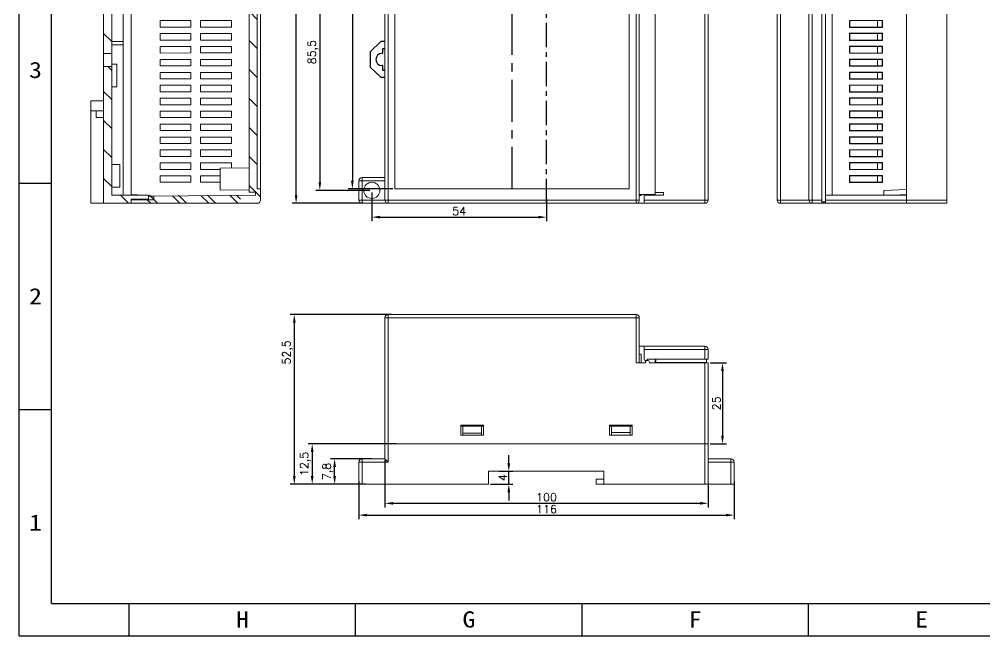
# Model space of a CAD drawing. Header units: millimetres. Extents: x 903 to 1497, y 663 to 1083.
# Drawn here: x 903 to 1201.5, y 662.9 to 853.6 of the extents above; entities that cross this region are included whole.
import ezdxf
from ezdxf.enums import TextEntityAlignment as Align

# ---------------------------------------------------------------- set-up
doc = ezdxf.new("R2010")
doc.units = ezdxf.units.MM
doc.linetypes.add('CENTER', pattern=[0.6, 0.375, -0.075, 0.075, -0.075])
for name, color, linetype in [('1', 7, 'Continuous'), ('60', 7, 'Continuous'), ('7', 7, 'Continuous'), ('8', 7, 'Continuous')]:
    doc.layers.add(name, color=color, linetype=linetype)
doc.styles.get("Standard").update_dxf_attribs({"font": 'txt', "bigfont": 'gbcbig.shx'})
doc.styles.add('TEXTSTYLE_0', font='txt', dxfattribs={"width": 0.8})
doc.dimstyles.new('ISO-25', dxfattribs={"dimtxt": 2.5, "dimasz": 2.5, "dimexe": 1.25, "dimexo": 0.625, "dimtad": 1, "dimtxsty": 'Standard', "dimcen": 2.5, "dimadec": 0, "dimazin": 0, "dimtfac": 1, "dimtmove": 0, "dimatfit": 3, "dimfxl": 1, "dimarcsym": 0})

# ---------------------------------------------------------------- blocks, each defined once
blk = doc.blocks.new('*D182')
at = {"color": 0, "lineweight": -2}
for p, q in [((1020.16, 971.15), (1004.77, 971.15)), ((1006.02, 968.65), (1006.02, 803.65)), ((1018.52, 801.15), (1004.77, 801.15))]:
    blk.add_line(p, q, dxfattribs=at)
at = {"color": 0}
for points in [[(1005.6, 968.65), (1006.44, 968.65), (1006.02, 971.15)], [(1005.6, 803.65), (1006.44, 803.65), (1006.02, 801.15)]]:
    blk.add_solid(points, dxfattribs=at)
at = {"layer": 'Defpoints', "color": 0}
for p in [(1020.78, 971.15), (1006.02, 801.15), (1019.15, 801.15)]:
    blk.add_point(p, dxfattribs=at)
at = {"color": 0, "insert": (1004.14, 886.15), "char_height": 2.5, "attachment_point": 5, "rotation": 90}
blk.add_mtext('170', dxfattribs=at)
blk = doc.blocks.new('*D183')
at = {"color": 0, "lineweight": -2}
for p, q in [((1016.83, 975.65), (987.38, 975.65)), ((988.63, 799.15), (988.63, 973.15)), ((1009.02, 796.65), (987.38, 796.65))]:
    blk.add_line(p, q, dxfattribs=at)
at = {"color": 0}
for points in [[(988.21, 973.15), (989.05, 973.15), (988.63, 975.65)], [(988.21, 799.15), (989.05, 799.15), (988.63, 796.65)]]:
    blk.add_solid(points, dxfattribs=at)
at = {"layer": 'Defpoints', "color": 0}
for p in [(988.63, 975.65), (1017.46, 975.65), (1009.64, 796.65)]:
    blk.add_point(p, dxfattribs=at)
at = {"color": 0, "insert": (986.75, 886.15), "char_height": 2.5, "attachment_point": 5, "rotation": 90}
blk.add_mtext('179', dxfattribs=at)
blk = doc.blocks.new('*D184')
at = {"color": 0, "lineweight": -2}
for p, q in [((1012.05, 800.02), (1012.05, 791.12)), ((1066.05, 798.08), (1066.05, 791.12)), ((1014.55, 792.37), (1063.55, 792.37))]:
    blk.add_line(p, q, dxfattribs=at)
at = {"color": 0}
for points in [[(1014.55, 792.78), (1014.55, 791.95), (1012.05, 792.37)], [(1063.55, 792.78), (1063.55, 791.95), (1066.05, 792.37)]]:
    blk.add_solid(points, dxfattribs=at)
at = {"layer": 'Defpoints', "color": 0}
for p in [(1012.05, 800.65), (1066.05, 798.71), (1066.05, 792.37)]:
    blk.add_point(p, dxfattribs=at)
at = {"color": 0, "insert": (1039.05, 794.24), "char_height": 2.5, "attachment_point": 5}
blk.add_mtext('54', dxfattribs=at)
blk = doc.blocks.new('*D185')
at = {"color": 0, "lineweight": -2}
for p, q in [((1021.01, 886.15), (994.71, 886.15)), ((995.96, 883.65), (995.96, 803.15)), ((1011.42, 800.65), (994.71, 800.65))]:
    blk.add_line(p, q, dxfattribs=at)
at = {"color": 0}
for points in [[(995.54, 883.65), (996.37, 883.65), (995.96, 886.15)], [(995.54, 803.15), (996.37, 803.15), (995.96, 800.65)]]:
    blk.add_solid(points, dxfattribs=at)
at = {"layer": 'Defpoints', "color": 0}
for p in [(1021.64, 886.15), (995.96, 800.65), (1012.05, 800.65)]:
    blk.add_point(p, dxfattribs=at)
at = {"color": 0, "insert": (993.87, 843.4), "char_height": 2.5, "attachment_point": 5, "rotation": 90}
blk.add_mtext('85,5', dxfattribs=at)
blk = doc.blocks.new('*D187')
at = {"color": 0, "lineweight": -2}
for p, q in [((1017.98, 762.27), (986.82, 762.27)), ((988.07, 759.77), (988.07, 712.27)), ((1010.11, 709.77), (986.82, 709.77))]:
    blk.add_line(p, q, dxfattribs=at)
at = {"color": 0}
for points in [[(987.66, 759.77), (988.49, 759.77), (988.07, 762.27)], [(987.66, 712.27), (988.49, 712.27), (988.07, 709.77)]]:
    blk.add_solid(points, dxfattribs=at)
at = {"layer": 'Defpoints', "color": 0}
for p in [(1018.6, 762.27), (988.07, 709.77), (1010.73, 709.77)]:
    blk.add_point(p, dxfattribs=at)
at = {"color": 0, "insert": (985.99, 750.52), "char_height": 2.5, "attachment_point": 5, "rotation": 90}
blk.add_mtext('52,5', dxfattribs=at)
blk = doc.blocks.new('*D188')
at = {"color": 0, "lineweight": -2}
for p, q in [((1011.92, 717.57), (999.29, 717.57)), ((1000.54, 712.27), (1000.54, 715.07)), ((1003.06, 709.77), (999.29, 709.77))]:
    blk.add_line(p, q, dxfattribs=at)
at = {"color": 0}
for points in [[(1000.13, 715.07), (1000.96, 715.07), (1000.54, 717.57)], [(1000.13, 712.27), (1000.96, 712.27), (1000.54, 709.77)]]:
    blk.add_solid(points, dxfattribs=at)
at = {"layer": 'Defpoints', "color": 0}
for p in [(1000.54, 717.57), (1012.55, 717.57), (1003.69, 709.77)]:
    blk.add_point(p, dxfattribs=at)
at = {"color": 0, "insert": (998.46, 713.67), "char_height": 2.5, "attachment_point": 5, "rotation": 90}
blk.add_mtext('7,8', dxfattribs=at)
blk = doc.blocks.new('*D189')
at = {"color": 0, "lineweight": -2}
for p, q in [((1019.54, 722.27), (992.35, 722.27)), ((993.6, 719.77), (993.6, 712.27)), ((1003.06, 709.77), (992.35, 709.77))]:
    blk.add_line(p, q, dxfattribs=at)
at = {"color": 0}
for points in [[(993.19, 719.77), (994.02, 719.77), (993.6, 722.27)], [(993.19, 712.27), (994.02, 712.27), (993.6, 709.77)]]:
    blk.add_solid(points, dxfattribs=at)
at = {"layer": 'Defpoints', "color": 0}
for p in [(1020.17, 722.27), (993.6, 709.77), (1003.69, 709.77)]:
    blk.add_point(p, dxfattribs=at)
at = {"color": 0, "insert": (991.52, 716.02), "char_height": 2.5, "attachment_point": 5, "rotation": 90}
blk.add_mtext('12,5', dxfattribs=at)
blk = doc.blocks.new('*D190')
at = {"color": 0, "lineweight": -2}
for p, q in [((1116.67, 747.27), (1121.71, 747.27)), ((1120.46, 744.77), (1120.46, 724.77)), ((1116.67, 722.27), (1121.71, 722.27))]:
    blk.add_line(p, q, dxfattribs=at)
at = {"color": 0}
for points in [[(1120.04, 744.77), (1120.87, 744.77), (1120.46, 747.27)], [(1120.04, 724.77), (1120.87, 724.77), (1120.46, 722.27)]]:
    blk.add_solid(points, dxfattribs=at)
at = {"layer": 'Defpoints', "color": 0}
for p in [(1116.05, 747.27), (1116.05, 722.27), (1120.46, 722.27)]:
    blk.add_point(p, dxfattribs=at)
at = {"color": 0, "insert": (1118.58, 734.77), "char_height": 2.5, "attachment_point": 5, "rotation": 90}
blk.add_mtext('25', dxfattribs=at)
blk = doc.blocks.new('*D195')
at = {"color": 0, "lineweight": -2}
for p, q in [((1008.05, 710.7), (1008.05, 698.94)), ((1124.05, 710.7), (1124.05, 698.94)), ((1010.55, 700.19), (1121.55, 700.19))]:
    blk.add_line(p, q, dxfattribs=at)
at = {"color": 0}
for points in [[(1010.55, 700.61), (1010.55, 699.78), (1008.05, 700.19)], [(1121.55, 700.61), (1121.55, 699.78), (1124.05, 700.19)]]:
    blk.add_solid(points, dxfattribs=at)
at = {"layer": 'Defpoints', "color": 0}
for p in [(1008.05, 711.32), (1124.05, 711.32), (1124.05, 700.19)]:
    blk.add_point(p, dxfattribs=at)
at = {"color": 0, "insert": (1066.05, 702.07), "char_height": 2.5, "attachment_point": 5}
blk.add_mtext('116', dxfattribs=at)
blk = doc.blocks.new('*D196')
at = {"color": 0, "lineweight": -2}
for p, q in [((1016.05, 717.19), (1016.05, 702.6)), ((1116.05, 710.1), (1116.05, 702.6)), ((1018.55, 703.85), (1113.55, 703.85))]:
    blk.add_line(p, q, dxfattribs=at)
at = {"color": 0}
for points in [[(1018.55, 704.27), (1018.55, 703.44), (1016.05, 703.85)], [(1113.55, 704.27), (1113.55, 703.44), (1116.05, 703.85)]]:
    blk.add_solid(points, dxfattribs=at)
at = {"layer": 'Defpoints', "color": 0}
for p in [(1016.05, 717.82), (1116.05, 710.73), (1116.05, 703.85)]:
    blk.add_point(p, dxfattribs=at)
at = {"color": 0, "insert": (1066.05, 705.73), "char_height": 2.5, "attachment_point": 5}
blk.add_mtext('100', dxfattribs=at)
blk = doc.blocks.new('SUN_6HWZ35TKK40GSGJE8VEUYAXIAKM')
at = {"color": 7, "linetype": 'Continuous'}
for p, q in [((-594, 0), (-594, 420)), ((-584, 10), (-584, 410)), ((-594, 140), (-584, 140)), ((-594, 70), (-584, 70)), ((-584, 10), (-10, 10)), ((-560, 0), (-560, 10)), ((-490, 0), (-490, 10)), ((-420, 0), (-420, 10)), ((-350, 0), (-350, 10)), ((-594, 0), (0, 0))]:
    blk.add_line(p, q, dxfattribs=at)
at = {"color": 2, "linetype": 'Continuous', "style": 'TEXTSTYLE_0'}
for s, width, p, p2 in [('3', 1.2, (-590.99, 172.5), (-586.99, 172.5)), ('2', 1.2, (-590.99, 102.5), (-586.99, 102.5)), ('1', 2.4, (-590.99, 32.5), (-586.99, 32.5)), ('H', 1.2, (-526.99, 2.53), (-522.99, 2.53)), ('G', 1.2, (-456.99, 2.53), (-452.99, 2.53)), ('F', 1.2, (-386.99, 2.53), (-382.99, 2.53)), ('E', 1.2, (-316.99, 2.53), (-312.99, 2.53))]:
    blk.add_text(s, height=5, dxfattribs=dict(at, width=width)).set_placement(p, p2, align=Align.FIT)
blk = doc.blocks.new('*D218')
at = {"color": 0, "lineweight": -2}
for p, q in [((1054.39, 716.27), (1054.39, 718.77)), ((1051.36, 713.77), (1055.64, 713.77)), ((1054.39, 709.77), (1054.39, 713.77)), ((1048.77, 709.77), (1055.64, 709.77)), ((1054.39, 707.27), (1054.39, 704.77))]:
    blk.add_line(p, q, dxfattribs=at)
at = {"color": 0}
for points in [[(1053.97, 716.27), (1054.81, 716.27), (1054.39, 713.77)], [(1053.97, 707.27), (1054.81, 707.27), (1054.39, 709.77)]]:
    blk.add_solid(points, dxfattribs=at)
at = {"layer": 'Defpoints', "color": 0}
for p in [(1050.73, 713.77), (1054.39, 713.77), (1048.15, 709.77)]:
    blk.add_point(p, dxfattribs=at)
at = {"color": 0, "insert": (1052.52, 711.77), "char_height": 2.5, "attachment_point": 5, "rotation": 90}
blk.add_mtext('4', dxfattribs=at)

msp = doc.modelspace()

# ---------------------------------------------------------------- hatches: boundary and pattern name
at = {"layer": '60', "linetype": 'Continuous', "lineweight": 13}
h = msp.add_hatch(dxfattribs=at)
h.set_pattern_fill('ANSI31', scale=2, style=0)
h.set_pattern_definition([(135, (1470.591, 397.532), (4.49013, 4.49013), [])])
h.paths.add_polyline_path([(931.614, 929.347), (929.114, 929.347), (929.114, 842.947), (931.614, 842.947)], flags=0)
h.paths.add_polyline_path([(972.014, 799.147), (931.614, 799.147), (931.614, 838.947), (929.114, 838.947), (929.114, 796.647), (966.614, 796.647), (966.614, 797.897), (972.014, 797.897)], flags=0)
h.paths.add_polyline_path([(929.114, 933.347), (931.614, 933.347), (931.614, 973.147), (972.014, 973.147), (972.014, 974.397), (966.614, 974.397), (966.614, 975.647), (929.114, 975.647)], flags=0)
at = {"layer": '7', "linetype": 'Continuous', "lineweight": 13}
h = msp.add_hatch(dxfattribs=at)
h.set_pattern_fill('ANSI31', scale=2, style=0)
h.set_pattern_definition([(135, (1441.591, 397.532), (4.49013, 4.49013), [])])
edge = h.paths.add_edge_path(flags=0)
edge.add_arc((976.614, 974.647), 1, 360, 90, ccw=False)
edge.add_line((977.614, 974.647), (977.614, 971.147))
edge.add_line((977.614, 971.147), (976.614, 971.147))
edge.add_line((976.614, 971.147), (976.614, 801.147))
edge.add_line((976.614, 801.147), (977.614, 801.147))
edge.add_line((977.614, 801.147), (977.614, 797.647))
edge.add_arc((976.614, 797.647), 1, 270, 360, ccw=False)
edge.add_line((976.614, 796.647), (937.614, 796.647))
edge.add_line((937.614, 796.647), (937.614, 797.747))
edge.add_line((937.614, 797.747), (944.614, 797.747))
edge.add_line((944.614, 797.747), (944.614, 798.881))
edge.add_line((944.614, 798.881), (976.114, 799.156))
edge.add_line((976.114, 799.156), (976.114, 800.138))
edge.add_line((976.114, 800.138), (974.114, 800.138))
edge.add_line((974.114, 800.138), (974.114, 972.156))
edge.add_line((974.114, 972.156), (976.114, 972.156))
edge.add_line((976.114, 972.156), (976.114, 973.138))
edge.add_line((976.114, 973.138), (944.614, 973.413))
edge.add_line((944.614, 973.413), (944.614, 974.547))
edge.add_line((944.614, 974.547), (937.614, 974.547))
edge.add_line((937.614, 974.547), (937.614, 975.647))
edge.add_line((937.614, 975.647), (976.614, 975.647))

# ---------------------------------------------------------------- linework, layer by layer
at = {"color": 7, "linetype": 'Continuous'}
for p, q in [((1014.803, 846.647), (1011.493, 843.55)), ((1016.046, 846.647), (1014.803, 846.647)), ((1011.493, 843.55), (1011.493, 838.744)), ((1015.187, 843.047), (1015.493, 843.047)), ((1015.493, 843.047), (1015.493, 844.547)), ((1015.493, 844.547), (1016.046, 844.547)), ((1015.493, 839.247), (1015.187, 839.247)), ((1015.493, 837.747), (1015.493, 839.247)), ((1011.493, 838.744), (1014.803, 835.647)), ((1016.046, 837.747), (1015.493, 837.747)), ((1014.803, 835.647), (1016.046, 835.647))]:
    msp.add_line(p, q, dxfattribs=at)
msp.add_arc((1015.187, 841.147), 1.9, 90, 270, dxfattribs=at)
at = {"layer": '1', "color": 252, "linetype": 'Continuous', "lineweight": 18}
msp.add_line((1177.365, 796.647), (1177.365, 797.647), dxfattribs=at)
at = {"layer": '60', "color": 95, "linetype": 'Continuous', "lineweight": 18}
for p, q in [((1177.365, 797.647), (1177.365, 974.647)), ((1189.865, 797.647), (1189.865, 967.647)), ((929.114, 929.347), (929.114, 842.947)), ((931.614, 929.347), (931.614, 842.947)), ((935.114, 846.647), (935.114, 885.647)), ((931.614, 846.647), (935.114, 846.647)), ((931.614, 845.647), (935.114, 845.647)), ((935.114, 846.647), (935.114, 845.647)), ((935.114, 799.147), (935.114, 845.647)), ((929.114, 842.947), (931.614, 842.947)), ((929.114, 842.947), (929.114, 838.947)), ((931.614, 842.947), (931.614, 838.947)), ((931.614, 838.947), (929.114, 838.947)), ((929.114, 838.947), (929.114, 796.647)), ((931.614, 839.647), (933.214, 839.647)), ((931.614, 838.947), (931.614, 799.147)), ((933.214, 839.647), (933.214, 832.647)), ((933.214, 832.647), (931.614, 832.647)), ((925.114, 828.297), (925.114, 825.297)), ((929.114, 828.297), (925.114, 828.297)), ((925.114, 825.297), (925.114, 796.647)), ((925.114, 825.297), (926.814, 825.297)), ((929.114, 825.297), (926.814, 825.297)), ((926.814, 825.297), (926.814, 823.197)), ((1189.865, 825.297), (1189.865, 796.647)), ((929.114, 823.197), (926.814, 823.197)), ((931.614, 808.647), (934.114, 808.647)), ((934.114, 808.647), (934.114, 801.647)), ((1008.046, 803.647), (1009.046, 803.647)), ((1008.046, 797.647), (1008.046, 803.647)), ((1009.046, 804.647), (1016.046, 804.647)), ((1009.046, 804.647), (1009.046, 803.647)), ((1009.046, 803.647), (1009.046, 797.647)), ((1016.046, 803.647), (1009.046, 803.647)), ((934.114, 801.647), (931.614, 801.647)), ((931.614, 799.147), (943.014, 799.147)), ((937.614, 799.147), (937.614, 799.298)), ((937.614, 797.897), (943.014, 797.897)), ((937.614, 797.897), (937.614, 796.647)), ((940.314, 797.897), (940.314, 797.747)), ((943.014, 797.897), (943.014, 799.147)), ((943.014, 797.897), (943.014, 797.747)), ((1008.046, 797.647), (1009.046, 797.647)), ((1009.046, 796.647), (1009.046, 797.647)), ((1009.046, 797.647), (1016.046, 797.647)), ((1094.746, 799.147), (1095.346, 799.147)), ((1177.365, 797.647), (1189.865, 797.647)), ((1189.865, 797.647), (1189.865, 796.647)), ((925.114, 796.647), (929.114, 796.647)), ((929.114, 796.647), (937.614, 796.647)), ((1017.046, 796.647), (1009.046, 796.647)), ((1189.865, 796.647), (1177.365, 796.647)), ((1039.546, 727.673), (1040.146, 727.673)), ((1040.146, 727.673), (1045.946, 727.673)), ((1040.146, 725.517), (1040.146, 727.673)), ((1040.146, 725.517), (1040.146, 724.973)), ((1045.946, 725.517), (1040.146, 725.517)), ((1045.946, 727.673), (1045.946, 725.517)), ((1045.946, 727.673), (1046.546, 727.673)), ((1045.946, 725.517), (1045.946, 724.973)), ((1085.546, 727.673), (1086.146, 727.673)), ((1086.146, 725.721), (1086.146, 727.673)), ((1086.146, 727.673), (1091.946, 727.673)), ((1086.146, 725.721), (1086.146, 724.973)), ((1091.946, 725.721), (1086.146, 725.721)), ((1091.946, 727.673), (1091.946, 725.721)), ((1091.946, 727.673), (1092.546, 727.673)), ((1091.946, 725.721), (1091.946, 724.973)), ((1045.946, 724.973), (1040.146, 724.973)), ((1086.146, 724.973), (1091.946, 724.973)), ((1016.046, 722.273), (1017.046, 722.273)), ((1016.046, 717.573), (1016.046, 722.273)), ((1017.046, 722.273), (1115.046, 722.273)), ((1017.046, 722.273), (1017.046, 716.573)), ((1116.046, 722.273), (1115.046, 722.273)), ((1115.046, 709.773), (1115.046, 722.273)), ((1116.046, 722.273), (1116.046, 709.773)), ((1008.046, 716.573), (1009.046, 716.573)), ((1008.046, 709.773), (1008.046, 716.573)), ((1009.046, 717.573), (1009.046, 716.573)), ((1009.046, 717.573), (1016.046, 717.573)), ((1009.046, 716.573), (1009.046, 709.773)), ((1017.046, 716.573), (1009.046, 716.573)), ((1017.046, 716.573), (1016.046, 717.573)), ((1116.046, 717.573), (1123.046, 717.573)), ((1123.046, 716.573), (1116.046, 716.573)), ((1123.046, 717.573), (1123.046, 716.573)), ((1124.046, 716.573), (1123.046, 716.573)), ((1123.046, 709.773), (1123.046, 716.573)), ((1124.046, 716.573), (1124.046, 709.773)), ((1048.146, 709.773), (1048.146, 713.773)), ((1048.146, 713.773), (1083.746, 713.773)), ((1083.746, 713.773), (1083.746, 709.773)), ((1081.446, 709.773), (1081.446, 711.273)), ((1081.446, 711.273), (1083.746, 711.273)), ((1009.046, 709.773), (1008.046, 709.773)), ((1048.146, 709.773), (1009.046, 709.773)), ((1081.446, 709.773), (1083.746, 709.773)), ((1083.746, 709.773), (1115.046, 709.773)), ((1116.046, 709.773), (1115.046, 709.773)), ((1116.046, 709.773), (1123.046, 709.773)), ((1124.046, 709.773), (1123.046, 709.773))]:
    msp.add_line(p, q, dxfattribs=at)
at = {"layer": '60', "color": 95, "linetype": 'Continuous', "lineweight": 18, "extrusion": (0, 0, -1)}
msp.add_circle((-1012.046, 800.647), 2.5, dxfattribs=at)
at = {"layer": '60', "color": 95, "linetype": 'Continuous', "lineweight": 18}
for centre, radius, start, end in [((1097.046, 805.147), 3.5, 40.79249, 42.03), ((1009.046, 803.647), 1, 90, 180), ((1097.046, 805.147), 3.5, 317.96999, 319.2075), ((1009.046, 797.647), 1, 180, 270), ((1123.046, 716.573), 1, 0, 90)]:
    msp.add_arc(centre, radius, start, end, dxfattribs=at)
at = {"layer": '60', "color": 95, "linetype": 'Continuous', "lineweight": 18, "extrusion": (0, -6.12323e-17, -1)}
msp.add_arc((-1009.046, 716.573), 1, 0, 90, dxfattribs=at)
at = {"layer": '7', "color": 151, "linetype": 'Continuous', "lineweight": 18}
for p, q in [((1016.046, 797.647), (1016.046, 974.647)), ((1017.046, 974.647), (1017.046, 797.647)), ((1093.746, 797.647), (1093.746, 974.647)), ((1094.746, 974.647), (1094.746, 797.647)), ((1137.365, 797.647), (1137.365, 974.647)), ((1138.365, 974.647), (1138.365, 797.647)), ((974.114, 972.156), (974.114, 800.138)), ((976.614, 971.147), (976.614, 801.147)), ((977.614, 801.147), (977.614, 971.147)), ((1019.146, 801.147), (1019.146, 971.147)), ((1091.646, 801.147), (1091.646, 971.147)), ((937.614, 954.947), (937.614, 799.297)), ((1099.646, 951.947), (1099.646, 799.347)), ((1152.365, 801.147), (1152.365, 870.622)), ((1154.365, 799.147), (1154.365, 870.622)), ((946.606, 853.156), (956.12, 853.153)), ((946.606, 853.156), (946.606, 851.139)), ((946.606, 851.139), (956.12, 851.141)), ((956.12, 851.141), (956.12, 853.153)), ((959.11, 851.142), (959.11, 853.152)), ((959.11, 853.152), (968.616, 853.149)), ((959.11, 851.142), (968.616, 851.145)), ((968.616, 851.145), (968.616, 853.149)), ((1169.952, 853.231), (1159.777, 853.231)), ((1159.777, 851.057), (1159.777, 853.231)), ((1159.862, 853.147), (1159.777, 853.231)), ((1159.862, 851.141), (1159.777, 851.057)), ((1169.952, 851.057), (1159.777, 851.057)), ((1169.871, 853.15), (1159.862, 853.147)), ((1159.862, 851.141), (1159.862, 853.147)), ((1169.871, 851.138), (1159.862, 851.141)), ((1168.373, 853.15), (1168.373, 851.139)), ((1169.952, 853.231), (1169.871, 853.15)), ((1169.871, 853.15), (1169.871, 851.138)), ((1169.952, 851.057), (1169.871, 851.138)), ((1169.952, 853.231), (1169.952, 851.057)), ((946.606, 849.156), (956.12, 849.153)), ((946.606, 849.156), (946.606, 847.139)), ((956.12, 847.141), (956.12, 849.153)), ((959.11, 849.152), (968.616, 849.149)), ((959.11, 847.142), (959.11, 849.152)), ((968.616, 847.145), (968.616, 849.149)), ((1159.777, 847.057), (1159.777, 849.231)), ((1169.952, 849.231), (1159.777, 849.231)), ((1159.862, 849.147), (1159.777, 849.231)), ((1169.871, 849.15), (1159.862, 849.147)), ((1159.862, 847.141), (1159.862, 849.147)), ((1168.373, 849.15), (1168.373, 847.139)), ((1169.952, 849.231), (1169.871, 849.15)), ((1169.871, 849.15), (1169.871, 847.138)), ((1169.952, 849.231), (1169.952, 847.057)), ((946.606, 847.139), (956.12, 847.141)), ((946.606, 845.156), (956.12, 845.153)), ((946.606, 845.156), (946.606, 843.139)), ((956.12, 843.141), (956.12, 845.153)), ((959.11, 847.142), (968.616, 847.145)), ((959.11, 845.152), (968.616, 845.149)), ((959.11, 843.142), (959.11, 845.152)), ((968.616, 843.145), (968.616, 845.149)), ((1159.862, 847.141), (1159.777, 847.057)), ((1169.952, 847.057), (1159.777, 847.057)), ((1169.952, 845.231), (1159.777, 845.231)), ((1159.777, 843.057), (1159.777, 845.231)), ((1159.862, 845.147), (1159.777, 845.231)), ((1169.871, 847.138), (1159.862, 847.141)), ((1169.871, 845.15), (1159.862, 845.147)), ((1159.862, 843.141), (1159.862, 845.147)), ((1168.373, 845.15), (1168.373, 843.139)), ((1169.952, 847.057), (1169.871, 847.138)), ((1169.952, 845.231), (1169.871, 845.15)), ((1169.871, 845.15), (1169.871, 843.138)), ((1169.952, 845.231), (1169.952, 843.057)), ((946.606, 843.139), (956.12, 843.141)), ((959.11, 843.142), (968.616, 843.145)), ((1159.862, 843.141), (1159.777, 843.057)), ((1169.952, 843.057), (1159.777, 843.057)), ((1169.871, 843.138), (1159.862, 843.141)), ((1169.952, 843.057), (1169.871, 843.138)), ((946.606, 841.156), (956.12, 841.153)), ((946.606, 841.156), (946.606, 839.139)), ((946.606, 839.139), (956.12, 839.141)), ((956.12, 839.141), (956.12, 841.153)), ((959.11, 839.142), (959.11, 841.152)), ((959.11, 841.152), (968.616, 841.149)), ((959.11, 839.142), (968.616, 839.145)), ((968.616, 839.145), (968.616, 841.149)), ((1159.777, 839.057), (1159.777, 841.231)), ((1169.952, 841.231), (1159.777, 841.231)), ((1159.862, 841.147), (1159.777, 841.231)), ((1159.862, 839.141), (1159.777, 839.057)), ((1169.952, 839.057), (1159.777, 839.057)), ((1169.871, 841.15), (1159.862, 841.147)), ((1159.862, 839.141), (1159.862, 841.147)), ((1169.871, 839.138), (1159.862, 839.141)), ((1168.373, 841.15), (1168.373, 839.139)), ((1169.952, 841.231), (1169.871, 841.15)), ((1169.871, 841.15), (1169.871, 839.138)), ((1169.952, 839.057), (1169.871, 839.138)), ((1169.952, 841.231), (1169.952, 839.057)), ((946.606, 837.156), (946.606, 835.139)), ((946.606, 837.156), (956.12, 837.153)), ((956.12, 835.141), (956.12, 837.153)), ((959.11, 835.142), (959.11, 837.152)), ((959.11, 837.152), (968.616, 837.149)), ((968.616, 835.145), (968.616, 837.149)), ((1169.952, 837.231), (1159.777, 837.231)), ((1159.777, 835.057), (1159.777, 837.231)), ((1159.862, 837.147), (1159.777, 837.231)), ((1169.871, 837.15), (1159.862, 837.147)), ((1159.862, 835.141), (1159.862, 837.147)), ((1168.373, 837.15), (1168.373, 835.139)), ((1169.952, 837.231), (1169.871, 837.15)), ((1169.871, 837.15), (1169.871, 835.138)), ((1169.952, 837.231), (1169.952, 835.057)), ((946.606, 835.139), (956.12, 835.141)), ((946.606, 833.156), (946.606, 831.139)), ((946.606, 833.156), (956.12, 833.153)), ((956.12, 831.141), (956.12, 833.153)), ((959.11, 835.142), (968.616, 835.145)), ((959.11, 831.142), (959.11, 833.152)), ((959.11, 833.152), (968.616, 833.149)), ((968.616, 831.145), (968.616, 833.149)), ((1159.862, 835.141), (1159.777, 835.057)), ((1169.952, 835.057), (1159.777, 835.057)), ((1169.952, 833.231), (1159.777, 833.231)), ((1159.777, 831.057), (1159.777, 833.231)), ((1159.862, 833.147), (1159.777, 833.231)), ((1169.871, 835.138), (1159.862, 835.141)), ((1169.871, 833.15), (1159.862, 833.147)), ((1159.862, 831.141), (1159.862, 833.147)), ((1168.373, 833.15), (1168.373, 831.139)), ((1169.952, 835.057), (1169.871, 835.138)), ((1169.952, 833.231), (1169.871, 833.15)), ((1169.871, 833.15), (1169.871, 831.138)), ((1169.952, 833.231), (1169.952, 831.057)), ((946.606, 831.139), (956.12, 831.141)), ((959.11, 831.142), (968.616, 831.145)), ((1159.862, 831.141), (1159.777, 831.057)), ((1169.952, 831.057), (1159.777, 831.057)), ((1169.871, 831.138), (1159.862, 831.141)), ((1169.952, 831.057), (1169.871, 831.138)), ((946.606, 829.156), (956.12, 829.153)), ((946.606, 829.156), (946.606, 827.139)), ((946.606, 827.139), (956.12, 827.141)), ((956.12, 827.141), (956.12, 829.153)), ((959.11, 829.152), (968.616, 829.149)), ((959.11, 827.142), (959.11, 829.152)), ((959.11, 827.142), (968.616, 827.145)), ((968.616, 827.145), (968.616, 829.149)), ((1169.952, 829.231), (1159.777, 829.231)), ((1159.777, 827.057), (1159.777, 829.231)), ((1159.862, 829.147), (1159.777, 829.231)), ((1159.862, 827.141), (1159.777, 827.057)), ((1169.952, 827.057), (1159.777, 827.057)), ((1169.871, 829.15), (1159.862, 829.147)), ((1159.862, 827.141), (1159.862, 829.147)), ((1169.871, 827.138), (1159.862, 827.141)), ((1168.373, 829.15), (1168.373, 827.139)), ((1169.952, 829.231), (1169.871, 829.15)), ((1169.871, 829.15), (1169.871, 827.138)), ((1169.952, 827.057), (1169.871, 827.138)), ((1169.952, 829.231), (1169.952, 827.057)), ((946.606, 825.156), (956.12, 825.153)), ((946.606, 825.156), (946.606, 823.139)), ((956.12, 823.141), (956.12, 825.153)), ((959.11, 825.152), (968.616, 825.149)), ((959.11, 823.142), (959.11, 825.152)), ((968.616, 823.145), (968.616, 825.149)), ((1159.777, 823.057), (1159.777, 825.231)), ((1169.952, 825.231), (1159.777, 825.231)), ((1159.862, 825.147), (1159.777, 825.231)), ((1169.871, 825.15), (1159.862, 825.147)), ((1159.862, 823.141), (1159.862, 825.147)), ((1168.373, 825.15), (1168.373, 823.139)), ((1169.952, 825.231), (1169.871, 825.15)), ((1169.871, 825.15), (1169.871, 823.138)), ((1169.952, 825.231), (1169.952, 823.057)), ((946.606, 823.139), (956.12, 823.141)), ((946.606, 821.156), (956.12, 821.153)), ((946.606, 821.156), (946.606, 819.139)), ((956.12, 819.141), (956.12, 821.153)), ((959.11, 823.142), (968.616, 823.145)), ((959.11, 819.142), (959.11, 821.152)), ((959.11, 821.152), (968.616, 821.149)), ((968.616, 819.145), (968.616, 821.149)), ((1159.862, 823.141), (1159.777, 823.057)), ((1169.952, 823.057), (1159.777, 823.057)), ((1169.952, 821.231), (1159.777, 821.231)), ((1159.777, 819.057), (1159.777, 821.231)), ((1159.862, 821.147), (1159.777, 821.231)), ((1169.871, 823.138), (1159.862, 823.141)), ((1169.871, 821.15), (1159.862, 821.147)), ((1159.862, 819.141), (1159.862, 821.147)), ((1168.373, 821.15), (1168.373, 819.139)), ((1169.952, 823.057), (1169.871, 823.138)), ((1169.952, 821.231), (1169.871, 821.15)), ((1169.871, 821.15), (1169.871, 819.138)), ((1169.952, 821.231), (1169.952, 819.057)), ((946.606, 819.139), (956.12, 819.141)), ((959.11, 819.142), (968.616, 819.145)), ((1159.862, 819.141), (1159.777, 819.057)), ((1169.952, 819.057), (1159.777, 819.057)), ((1169.871, 819.138), (1159.862, 819.141)), ((1169.952, 819.057), (1169.871, 819.138)), ((946.606, 817.156), (956.12, 817.153)), ((946.606, 817.156), (946.606, 815.139)), ((946.606, 815.139), (956.12, 815.141)), ((956.12, 815.141), (956.12, 817.153)), ((959.11, 817.152), (968.616, 817.149)), ((959.11, 815.142), (959.11, 817.152)), ((959.11, 815.142), (968.616, 815.145)), ((968.616, 815.145), (968.616, 817.149)), ((1159.777, 815.057), (1159.777, 817.231)), ((1169.952, 817.231), (1159.777, 817.231)), ((1159.862, 817.147), (1159.777, 817.231)), ((1159.862, 815.141), (1159.777, 815.057)), ((1169.952, 815.057), (1159.777, 815.057)), ((1169.871, 817.15), (1159.862, 817.147)), ((1159.862, 815.141), (1159.862, 817.147)), ((1169.871, 815.138), (1159.862, 815.141)), ((1168.373, 817.15), (1168.373, 815.139)), ((1169.952, 817.231), (1169.871, 817.15)), ((1169.871, 817.15), (1169.871, 815.138)), ((1169.952, 815.057), (1169.871, 815.138)), ((1169.952, 817.231), (1169.952, 815.057)), ((946.606, 813.156), (946.606, 811.139)), ((946.606, 813.156), (956.12, 813.153)), ((956.12, 811.141), (956.12, 813.153)), ((959.11, 813.152), (968.616, 813.149)), ((959.11, 811.142), (959.11, 813.152)), ((968.616, 811.145), (968.616, 813.149)), ((1169.952, 813.231), (1159.777, 813.231)), ((1159.777, 811.057), (1159.777, 813.231)), ((1159.862, 813.147), (1159.777, 813.231)), ((1169.871, 813.15), (1159.862, 813.147)), ((1159.862, 811.141), (1159.862, 813.147)), ((1168.373, 813.15), (1168.373, 811.139)), ((1169.952, 813.231), (1169.871, 813.15)), ((1169.871, 813.15), (1169.871, 811.138)), ((1169.952, 813.231), (1169.952, 811.057)), ((946.606, 811.139), (956.12, 811.141)), ((946.606, 809.156), (946.606, 807.139)), ((946.606, 809.156), (956.12, 809.153)), ((956.12, 807.141), (956.12, 809.153)), ((959.11, 811.142), (968.616, 811.145)), ((959.11, 807.142), (959.11, 809.152)), ((959.11, 809.152), (968.616, 809.149)), ((968.616, 807.534), (968.616, 809.149)), ((1159.862, 811.141), (1159.777, 811.057)), ((1169.952, 811.057), (1159.777, 811.057)), ((1169.952, 809.231), (1159.777, 809.231)), ((1159.777, 807.057), (1159.777, 809.231)), ((1159.862, 809.147), (1159.777, 809.231)), ((1169.871, 811.138), (1159.862, 811.141)), ((1169.871, 809.15), (1159.862, 809.147)), ((1159.862, 807.141), (1159.862, 809.147)), ((1168.373, 809.15), (1168.373, 807.139)), ((1169.952, 811.057), (1169.871, 811.138)), ((1169.952, 809.231), (1169.871, 809.15)), ((1169.871, 809.15), (1169.871, 807.138)), ((1169.952, 809.231), (1169.952, 807.057)), ((946.606, 807.139), (956.12, 807.141)), ((959.11, 807.142), (965.114, 807.144)), ((965.114, 807.473), (974.114, 807.63)), ((965.114, 800.822), (965.114, 807.473)), ((1159.862, 807.141), (1159.777, 807.057)), ((1169.952, 807.057), (1159.777, 807.057)), ((1169.871, 807.138), (1159.862, 807.141)), ((1169.952, 807.057), (1169.871, 807.138)), ((946.606, 805.156), (946.606, 803.139)), ((946.606, 805.156), (956.12, 805.153)), ((946.606, 803.139), (956.12, 803.141)), ((956.12, 803.141), (956.12, 805.153)), ((959.11, 803.142), (959.11, 805.152)), ((959.11, 805.152), (965.114, 805.15)), ((959.11, 803.142), (965.114, 803.144)), ((1159.777, 803.057), (1159.777, 805.231)), ((1169.952, 805.231), (1159.777, 805.231)), ((1159.862, 805.147), (1159.777, 805.231)), ((1159.862, 803.141), (1159.777, 803.057)), ((1169.952, 803.057), (1159.777, 803.057)), ((1169.871, 805.15), (1159.862, 805.147)), ((1159.862, 803.141), (1159.862, 805.147)), ((1169.871, 803.138), (1159.862, 803.141)), ((1168.373, 805.15), (1168.373, 803.139)), ((1169.952, 805.231), (1169.871, 805.15)), ((1169.871, 805.15), (1169.871, 803.138)), ((1169.952, 803.057), (1169.871, 803.138)), ((1169.952, 805.231), (1169.952, 803.057)), ((974.114, 800.665), (965.114, 800.822)), ((974.114, 800.138), (976.114, 800.138)), ((976.114, 799.156), (976.114, 800.138)), ((977.614, 801.147), (976.614, 801.147)), ((977.614, 801.147), (977.614, 797.647)), ((1019.146, 801.147), (1091.646, 801.147)), ((1152.265, 801.147), (1152.365, 801.147)), ((1170.365, 800.647), (1177.365, 800.892)), ((1170.365, 799.147), (1170.365, 800.647)), ((939.664, 799.297), (937.614, 799.297)), ((937.614, 797.747), (937.614, 796.647)), ((937.614, 797.747), (944.614, 797.747)), ((939.664, 799.147), (939.664, 799.297)), ((939.664, 797.897), (939.664, 797.747)), ((943.014, 798.867), (944.614, 798.881)), ((944.614, 798.881), (976.114, 799.156)), ((944.614, 797.747), (944.614, 798.881)), ((1016.046, 797.647), (1017.046, 797.647)), ((1017.046, 797.647), (1093.746, 797.647)), ((1017.046, 796.647), (1017.046, 797.647)), ((1093.746, 797.647), (1094.746, 797.647)), ((1093.746, 796.647), (1093.746, 797.647)), ((1094.746, 799.347), (1099.646, 799.347)), ((1094.746, 799.038), (1095.346, 799.038)), ((1095.346, 799.038), (1095.346, 799.347)), ((1099.646, 799.147), (1099.646, 799.347)), ((1137.365, 797.647), (1138.365, 797.647)), ((1138.365, 797.647), (1147.164, 797.647)), ((1138.365, 797.647), (1138.365, 796.647)), ((1151.565, 797.147), (1151.565, 796.647)), ((1152.165, 797.147), (1152.165, 796.647)), ((1152.365, 799.347), (1152.265, 799.347)), ((1152.365, 799.147), (1152.365, 799.347)), ((1177.365, 799.147), (1152.365, 799.147)), ((1152.365, 797.647), (1152.365, 799.147)), ((1152.365, 796.647), (1152.365, 797.647)), ((1152.365, 797.647), (1177.365, 797.647)), ((1175.315, 799.147), (1175.315, 799.297)), ((1175.315, 799.297), (1177.365, 799.297)), ((1177.365, 797.647), (1177.365, 799.147)), ((1177.365, 797.647), (1177.365, 796.647)), ((937.614, 796.647), (976.614, 796.647)), ((1093.746, 796.647), (1017.046, 796.647)), ((1096.246, 796.647), (1093.746, 796.647)), ((1148.165, 796.647), (1138.365, 796.647)), ((1152.165, 796.647), (1151.565, 796.647)), ((1152.365, 796.647), (1152.165, 796.647)), ((1177.365, 796.647), (1152.365, 796.647)), ((1016.046, 722.273), (1016.046, 761.273)), ((1017.046, 761.273), (1016.046, 761.273)), ((1017.046, 762.273), (1093.746, 762.273)), ((1017.046, 762.273), (1017.046, 761.273)), ((1093.746, 761.273), (1017.046, 761.273)), ((1017.046, 761.273), (1017.046, 722.273)), ((1093.746, 761.273), (1093.746, 762.273)), ((1093.746, 747.273), (1093.746, 761.273)), ((1094.746, 761.273), (1093.746, 761.273)), ((1094.746, 761.273), (1094.746, 747.273)), ((1094.746, 752.473), (1096.246, 752.473)), ((1095.346, 749.973), (1094.746, 749.973)), ((1095.346, 747.273), (1095.346, 749.973)), ((1096.646, 747.273), (1093.746, 747.273)), ((1096.646, 747.273), (1096.646, 747.473)), ((1097.846, 747.273), (1097.846, 747.473)), ((1115.046, 747.273), (1097.846, 747.273)), ((1099.646, 747.273), (1099.646, 748.473)), ((1116.046, 747.273), (1115.046, 747.273)), ((1115.046, 722.273), (1115.046, 747.273)), ((1116.046, 747.273), (1116.046, 722.273)), ((1039.546, 727.973), (1046.546, 727.973)), ((1039.546, 724.973), (1039.546, 727.973)), ((1046.546, 727.973), (1046.546, 724.973)), ((1085.546, 727.973), (1092.546, 727.973)), ((1085.546, 724.973), (1085.546, 727.973)), ((1092.546, 727.973), (1092.546, 724.973)), ((1046.546, 724.973), (1039.546, 724.973)), ((1092.546, 724.973), (1085.546, 724.973)), ((1017.046, 722.273), (1016.046, 722.273)), ((1017.046, 722.273), (1115.046, 722.273)), ((1116.046, 722.273), (1115.046, 722.273))]:
    msp.add_line(p, q, dxfattribs=at)
at = {"layer": '7', "color": 1, "linetype": 'CENTER', "ltscale": 20.121843}
msp.add_line((1066.046, 796.647), (1066.046, 974.647), dxfattribs=at)
at = {"layer": '7', "color": 1, "linetype": 'CENTER', "ltscale": 34.544}
msp.add_line((1055.396, 801.147), (1055.396, 971.147), dxfattribs=at)
at = {"layer": '7', "color": 151, "linetype": 'Continuous', "lineweight": 18}
for centre, radius, start, end in [((976.614, 797.647), 1, 270, 0), ((1097.246, 747.473), 0.6, 0, 180)]:
    msp.add_arc(centre, radius, start, end, dxfattribs=at)
at = {"layer": '7', "color": 151, "linetype": 'Continuous', "lineweight": 18, "extrusion": (0, 0, -1)}
for centre, start, end in [((-1017.046, 797.647), 270, 0), ((-1093.746, 797.647), 180, 270), ((-1138.365, 797.647), 270, 0)]:
    msp.add_arc(centre, 1, start, end, dxfattribs=at)
at = {"layer": '7', "color": 151, "linetype": 'Continuous', "lineweight": 18, "extrusion": (0, -6.12323e-17, -1)}
for centre, start, end in [((-1017.046, 761.273), 0, 90), ((-1093.746, 761.273), 90, 180)]:
    msp.add_arc(centre, 1, start, end, dxfattribs=at)
at = {"layer": '8', "color": 13, "linetype": 'Continuous', "lineweight": 18}
for p, q in [((1115.046, 797.647), (1115.046, 953.597)), ((1116.046, 953.597), (1116.046, 797.647)), ((1147.165, 797.647), (1147.165, 953.597)), ((1148.165, 953.597), (1148.165, 797.647)), ((1151.165, 797.647), (1151.165, 953.597)), ((1152.265, 797.147), (1152.265, 954.097)), ((1099.696, 951.297), (1099.696, 799.947)), ((1096.246, 799.347), (1096.246, 799.147)), ((1102.196, 799.147), (1096.246, 799.147)), ((1096.246, 799.147), (1096.246, 797.647)), ((1096.246, 796.647), (1096.246, 797.647)), ((1096.246, 797.647), (1115.046, 797.647)), ((1098.246, 799.147), (1098.246, 799.347)), ((1099.696, 799.947), (1102.196, 799.947)), ((1102.196, 799.147), (1102.196, 799.947)), ((1115.046, 797.647), (1115.046, 796.647)), ((1116.046, 797.647), (1115.046, 797.647)), ((1148.165, 797.647), (1147.165, 797.647)), ((1148.165, 797.647), (1148.165, 796.647)), ((1148.165, 797.647), (1151.165, 797.647)), ((1151.165, 797.647), (1151.165, 796.647)), ((1151.165, 797.147), (1152.265, 797.147)), ((1115.046, 796.647), (1096.246, 796.647)), ((1151.165, 796.647), (1148.165, 796.647)), ((1151.165, 796.647), (1151.565, 796.647)), ((1096.246, 751.473), (1096.246, 752.473)), ((1096.246, 752.473), (1115.046, 752.473)), ((1115.046, 752.473), (1115.046, 751.473)), ((1096.246, 748.473), (1096.246, 751.473)), ((1115.046, 751.473), (1096.246, 751.473)), ((1116.046, 751.473), (1115.046, 751.473)), ((1115.046, 748.473), (1115.046, 751.473)), ((1116.046, 751.473), (1116.046, 748.473)), ((1097.246, 748.473), (1115.046, 748.473)), ((1099.846, 747.373), (1099.846, 748.473)), ((1099.846, 747.373), (1115.546, 747.373)), ((1116.046, 748.473), (1115.046, 748.473)), ((1115.546, 748.473), (1115.546, 747.373))]:
    msp.add_line(p, q, dxfattribs=at)
at = {"layer": '8', "color": 13, "linetype": 'Continuous', "lineweight": 18, "extrusion": (0, 0, -1)}
msp.add_arc((-1115.046, 797.647), 1, 180, 270, dxfattribs=at)
at = {"layer": '8', "color": 13, "linetype": 'Continuous', "lineweight": 18}
for centre, radius, start, end in [((1148.165, 797.647), 1, 180, 270), ((1115.046, 751.473), 1, 0, 90), ((1096.746, 748.473), 0.5, 180, 0)]:
    msp.add_arc(centre, radius, start, end, dxfattribs=at)

# ---------------------------------------------------------------- block references
msp.add_blockref('SUN_6HWZ35TKK40GSGJE8VEUYAXIAKM', (1497.041, 662.899))

# ---------------------------------------------------------------- dimensions: what is measured, and where the dimension line sits
for base, p1, p2, picture, middle in [((988.629, 975.647), (1009.643, 796.647), (1017.456, 975.647), '*D183', (988.629, 886.147)), ((988.075, 709.773), (1018.604, 762.273), (1010.733, 709.773), '*D187', (988.075, 750.523))]:
    dim = msp.add_linear_dim(base=base, p1=p1, p2=p2, angle=90, dimstyle='ISO-25')
    dim.commit()
    dim.dimension.update_dxf_attribs({"geometry": picture, "text_midpoint": middle, "dimtype": 160})
for base, p1, p2, picture, middle in [((1006.02, 801.147), (1020.782, 971.147), (1019.146, 801.147), '*D182', (1004.145, 886.147)), ((995.957, 800.647), (1021.64, 886.147), (1012.046, 800.647), '*D185', (993.874, 843.397)), ((1120.458, 722.273), (1116.046, 747.273), (1116.046, 722.273), '*D190', (1118.583, 734.773)), ((993.604, 709.773), (1020.165, 722.273), (1003.686, 709.773), '*D189', (991.521, 716.023)), ((1000.542, 717.573), (1003.686, 709.773), (1012.546, 717.573), '*D188', (998.459, 713.673)), ((1054.391, 713.773), (1048.146, 709.773), (1050.734, 713.773), '*D218', (1052.516, 711.773))]:
    dim = msp.add_linear_dim(base=base, p1=p1, p2=p2, angle=90, dimstyle='ISO-25')
    dim.commit()
    dim.dimension.update_dxf_attribs({"geometry": picture, "text_midpoint": middle})
dim = msp.add_linear_dim(base=(1066.046, 792.367), p1=(1012.046, 800.647), p2=(1066.046, 798.709), dimstyle='ISO-25')
dim.commit()
dim.dimension.update_dxf_attribs({"geometry": '*D184', "text_midpoint": (1039.046, 792.367), "dimtype": 160})
for base, p1, p2, picture, middle in [((1116.046, 703.852), (1016.046, 717.817), (1116.046, 710.729), '*D196', (1066.046, 705.727)), ((1124.046, 700.193), (1008.046, 711.321), (1124.046, 711.321), '*D195', (1066.046, 702.068))]:
    dim = msp.add_linear_dim(base=base, p1=p1, p2=p2, dimstyle='ISO-25')
    dim.commit()
    dim.dimension.update_dxf_attribs({"geometry": picture, "text_midpoint": middle})

doc.saveas('drawing.dxf')
